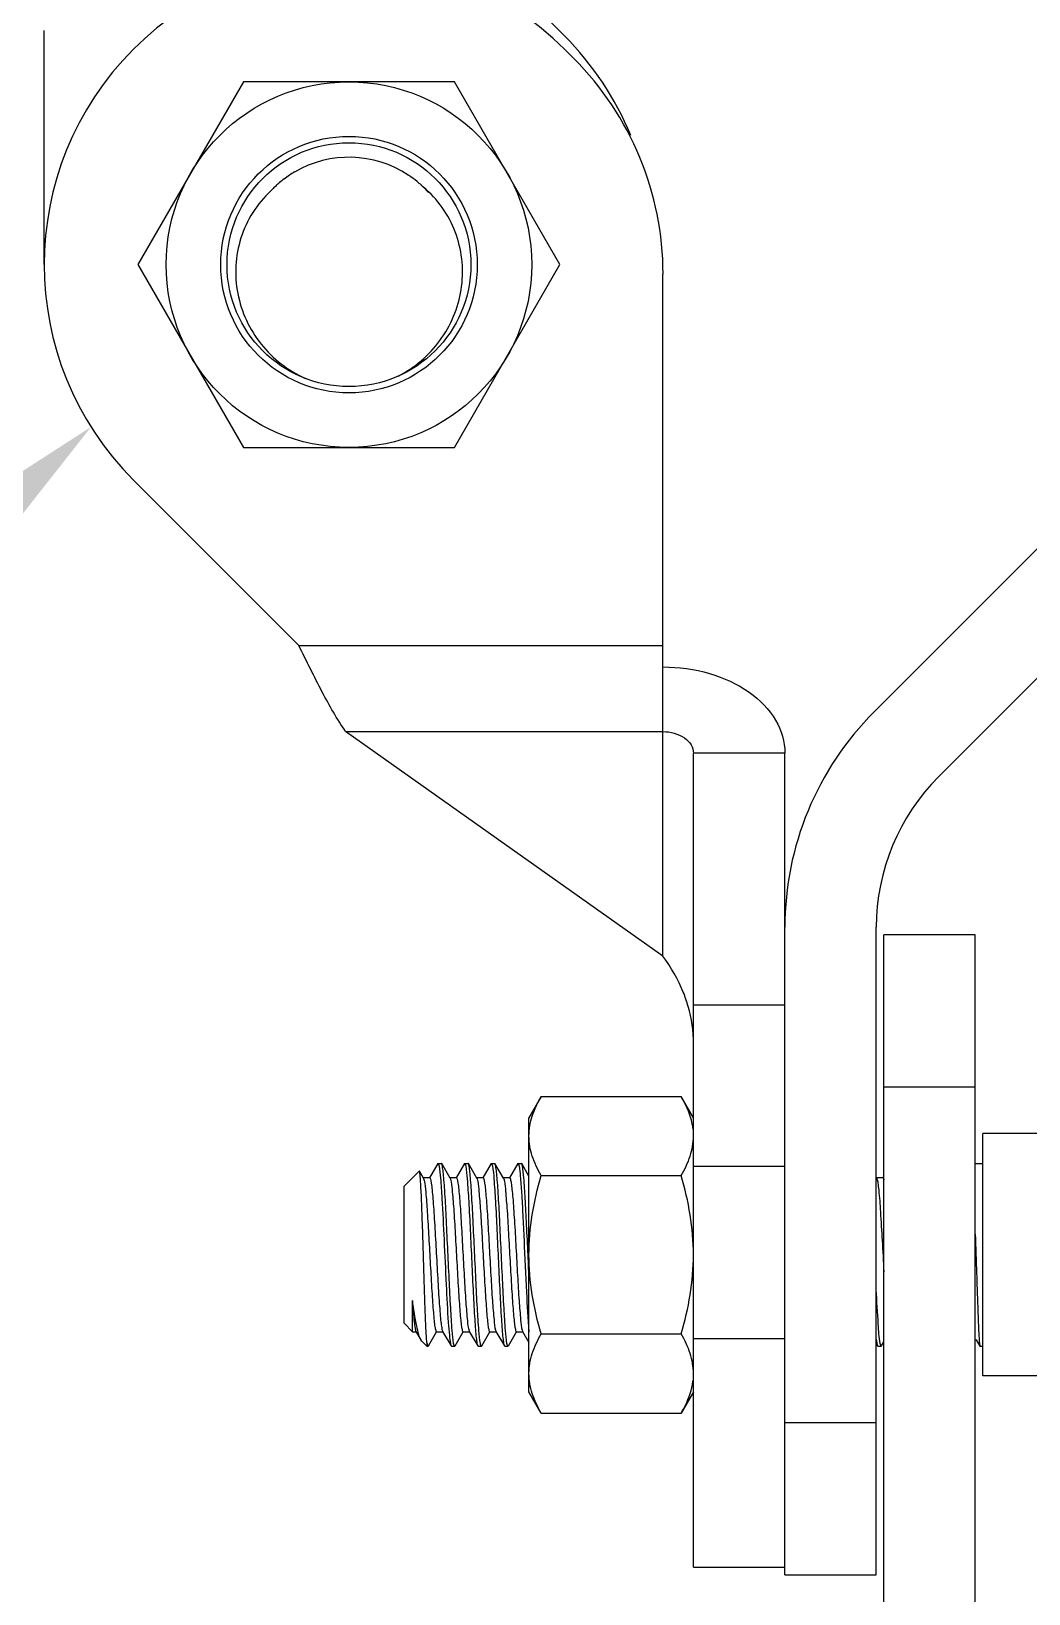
# Model space of a CAD drawing. Extents: x 4995099 to 5303443, y 4627657 to 4889583.
# Drawn here: x 5044196 to 5045170, y 4730290 to 4731816 of the extents above; entities that cross this region are included whole.
import ezdxf

# ---------------------------------------------------------------- set-up
doc = ezdxf.new("R2010")
doc.units = 0
doc.header["$LTSCALE"] = 1000
doc.header["$MEASUREMENT"] = 0
doc.layers.get('0').update_dxf_attribs({"color": 4, "linetype": 'CONTINUOUS'})

msp = doc.modelspace()

# ---------------------------------------------------------------- linework, layer by layer
at = {"linetype": 'Continuous'}
for p, q in [((5044245.5, 4732282.6), (5044716.7, 4731811.5)), ((5044208.5, 4731588), (5044208.5, 4731816.6)), ((5044716.7, 4731798.5), (5044725.9, 4731789.3)), ((5044403.1, 4731766.6), (5044300, 4731588)), ((5044609.3, 4731766.6), (5044403.1, 4731766.6)), ((5044712.4, 4731588), (5044609.3, 4731766.6)), ((5044578.3, 4731664.3), (5044578.2, 4731664.4)), ((5044580.7, 4731661.9), (5044580.8, 4731661.8)), ((5044300, 4731588), (5044403.1, 4731409.4)), ((5044609.3, 4731409.4), (5044712.4, 4731588)), ((5044813, 4730912.5), (5044813, 4731578.8)), ((5045354.2, 4731486), (5045019.3, 4731151.1)), ((5045082.4, 4731088), (5045417.3, 4731422.8)), ((5044403.1, 4731409.4), (5044609.3, 4731409.4)), ((5044457.3, 4731215.9), (5044295.7, 4731377.5)), ((5044457.3, 4731215.9), (5044813, 4731215.9)), ((5044503, 4731131.8), (5044813, 4731131.8)), ((5044813, 4730912.5), (5044503, 4731131.8)), ((5044932.1, 4731110.7), (5044842.8, 4731110.7)), ((5044842.8, 4730315.5), (5044842.8, 4731110.7)), ((5044932.1, 4730308.1), (5044932.1, 4731110.7)), ((5045021.4, 4730308.1), (5045021.4, 4730940.6)), ((5045118.1, 4730933.2), (5045028.8, 4730933.2)), ((5045028.8, 4729608.6), (5045028.8, 4730933.2)), ((5045118.1, 4729608.6), (5045118.1, 4730933.2)), ((5044932.1, 4730864.6), (5044842.8, 4730864.6)), ((5045118.1, 4730784.4), (5045028.8, 4730784.4)), ((5044694, 4730775.3), (5044682.1, 4730754.6)), ((5044694, 4730775.3), (5044830.8, 4730775.3)), ((5044842.8, 4730754.6), (5044830.8, 4730775.3)), ((5044682.1, 4730486.7), (5044682.1, 4730754.6)), ((5046747.8, 4730739), (5045125.6, 4730739)), ((5045125.6, 4730502.3), (5045125.6, 4730739)), ((5044560, 4730687.6), (5044574.8, 4730702.4)), ((5044575.1, 4730702.3), (5044574.8, 4730702.4)), ((5044579, 4730695.5), (5044575.1, 4730702.3)), ((5044592.9, 4730709.7), (5044584.9, 4730695.8)), ((5044592.9, 4730709.7), (5044593.3, 4730709.9)), ((5044593.3, 4730709.9), (5044596.5, 4730709.9)), ((5044593.3, 4730709.9), (5044596.5, 4730709.9)), ((5044596.9, 4730709.7), (5044596.5, 4730709.9)), ((5044605.1, 4730695.5), (5044596.9, 4730709.7)), ((5044619, 4730709.7), (5044611, 4730695.8)), ((5044619, 4730709.7), (5044619.3, 4730709.9)), ((5044619.3, 4730709.9), (5044622.6, 4730709.9)), ((5044619.3, 4730709.9), (5044622.6, 4730709.9)), ((5044622.9, 4730709.7), (5044622.6, 4730709.9)), ((5044631.1, 4730695.5), (5044622.9, 4730709.7)), ((5044645, 4730709.7), (5044637, 4730695.8)), ((5044645, 4730709.7), (5044645.4, 4730709.9)), ((5044645.4, 4730709.9), (5044648.6, 4730709.9)), ((5044645.4, 4730709.9), (5044648.6, 4730709.9)), ((5044648.9, 4730709.7), (5044648.6, 4730709.9)), ((5044657.2, 4730695.5), (5044648.9, 4730709.7)), ((5044671.1, 4730709.7), (5044663, 4730695.8)), ((5044671.1, 4730709.7), (5044671.4, 4730709.9)), ((5044671.4, 4730709.9), (5044674.7, 4730709.9)), ((5044671.4, 4730709.9), (5044674.7, 4730709.9)), ((5044675, 4730709.7), (5044674.7, 4730709.9)), ((5044682.1, 4730697.4), (5044675, 4730709.7)), ((5044932.1, 4730706.8), (5044842.8, 4730706.8)), ((5045118.1, 4730709.9), (5045125.6, 4730709.9)), ((5045118.1, 4730709.9), (5045125.6, 4730709.9)), ((5044560, 4730553.7), (5044560, 4730687.6)), ((5044585.1, 4730695.8), (5044578.6, 4730695.8)), ((5044611.2, 4730695.8), (5044604.7, 4730695.8)), ((5044637.2, 4730695.8), (5044630.7, 4730695.8)), ((5044663.2, 4730695.8), (5044657.2, 4730695.8)), ((5044657.2, 4730695.5), (5044657.4, 4730695)), ((5044694, 4730698), (5044830.8, 4730698)), ((5045021.8, 4730695.5), (5045021.4, 4730696.2)), ((5045027.9, 4730695.8), (5045021.4, 4730695.8)), ((5045028.8, 4730697.8), (5045027.7, 4730695.8)), ((5044682.1, 4730601.4), (5044681.2, 4730620.6)), ((5044568.2, 4730545.5), (5044568.2, 4730575.9)), ((5044560, 4730553.7), (5044568.2, 4730545.5)), ((5044568.2, 4730545.5), (5044572.1, 4730545.5)), ((5044571.7, 4730545.8), (5044576.5, 4730537.5)), ((5044577.4, 4730536.3), (5044576.5, 4730537.5)), ((5044577.4, 4730536.3), (5044582.4, 4730531.3)), ((5044582.4, 4730534.7), (5044582.4, 4730531.3)), ((5044583.8, 4730531.6), (5044591.8, 4730545.4)), ((5044591.7, 4730545.5), (5044598.1, 4730545.5)), ((5044597.6, 4730546.2), (5044597.7, 4730545.8)), ((5044597.7, 4730545.8), (5044606, 4730531.6)), ((5044609.9, 4730531.6), (5044617.9, 4730545.4)), ((5044617.7, 4730545.5), (5044624.2, 4730545.5)), ((5044623.8, 4730545.8), (5044632, 4730531.6)), ((5044635.9, 4730531.6), (5044643.9, 4730545.4)), ((5044643.8, 4730545.5), (5044650.2, 4730545.5)), ((5044649.8, 4730545.8), (5044658.1, 4730531.6)), ((5044662, 4730531.6), (5044669.9, 4730545.4)), ((5044669.8, 4730545.5), (5044676.3, 4730545.5)), ((5044675.9, 4730545.8), (5044682.1, 4730535.1)), ((5044694, 4730543.3), (5044830.8, 4730543.3)), ((5044842.8, 4730538.8), (5044932.1, 4730538.8)), ((5045021.4, 4730533.8), (5045022.7, 4730531.6)), ((5045026.6, 4730531.6), (5045028.8, 4730535.5)), ((5045118.1, 4730537.7), (5045119.2, 4730537.7)), ((5045118.9, 4730538), (5045119, 4730537.7)), ((5045119, 4730537.7), (5045122.7, 4730531.4)), ((5044582.4, 4730531.3), (5044583.5, 4730531.3)), ((5044583.4, 4730531.4), (5044583.5, 4730531.3)), ((5044583.5, 4730531.3), (5044583.8, 4730531.6)), ((5044606, 4730531.6), (5044606.3, 4730531.3)), ((5044606.3, 4730531.3), (5044609.5, 4730531.3)), ((5044606.3, 4730531.3), (5044609.5, 4730531.3)), ((5044609.9, 4730531.6), (5044609.5, 4730531.3)), ((5044632, 4730531.6), (5044632.3, 4730531.3)), ((5044632.3, 4730531.3), (5044635.6, 4730531.3)), ((5044632.3, 4730531.3), (5044635.6, 4730531.3)), ((5044635.9, 4730531.6), (5044635.6, 4730531.3)), ((5044658.1, 4730531.6), (5044658.4, 4730531.3)), ((5044658.4, 4730531.3), (5044661.6, 4730531.3)), ((5044658.4, 4730531.3), (5044661.6, 4730531.3)), ((5044662, 4730531.6), (5044661.6, 4730531.3)), ((5045022.7, 4730531.6), (5045023, 4730531.3)), ((5045023, 4730531.3), (5045026.3, 4730531.3)), ((5045023, 4730531.3), (5045026.3, 4730531.3)), ((5045026.6, 4730531.6), (5045026.3, 4730531.3)), ((5045122.7, 4730531.4), (5045122.8, 4730531.3)), ((5045122.8, 4730531.3), (5045125.6, 4730531.3)), ((5045122.8, 4730531.3), (5045125.6, 4730531.3)), ((5046747.8, 4730502.3), (5045125.6, 4730502.3)), ((5044694, 4730466), (5044682.1, 4730486.7)), ((5044842.8, 4730486.7), (5044830.8, 4730466)), ((5044694, 4730466), (5044830.8, 4730466)), ((5044932.1, 4730456.9), (5045021.4, 4730456.9)), ((5044842.8, 4730315.5), (5044932.1, 4730315.5)), ((5044932.1, 4730308.1), (5045021.4, 4730308.1))]:
    msp.add_line(p, q, dxfattribs=at)
for centre, radius in [((5044506.2, 4731588), 178.6), ((5044506.2, 4731588), 125.3), ((5044506.2, 4731588), 119.1), ((5045936.7, 4729608.6), 803.7)]:
    msp.add_circle(centre, radius, dxfattribs=at)
for centre, radius, start, end in [((5044506.2, 4731588), 297.7, 45, 225), ((5044506.2, 4731601), 297.7, 22.3697, 45), ((5044515.4, 4731578.8), 297.7, 0, 45), ((5044506.2, 4731588), 104.9, 56.4849, 120.4448), ((5044506.2, 4731588), 105, 120.4458, 123.6736), ((5044506.1, 4731588.1), 104.8, 133.7888, 136.6925), ((5044506, 4731588.2), 104.7, 134.2321, 136.6927), ((5044506.2, 4731588), 105, 133.5114, 134.2331), ((5044506.3, 4731587.9), 105.1, 132.695, 133.7897), ((5044506.3, 4731587.9), 105.1, 132.7034, 133.5114), ((5044506.3, 4731587.9), 105.1, 130.1579, 132.6951), ((5044506.1, 4731588.1), 104.9, 127.1454, 130.1582), ((5044506.2, 4731588), 104.9, 123.6736, 127.1434), ((5044506.3, 4731588.2), 104.7, 56.1033, 56.4834), ((5044506.1, 4731587.9), 105.1, 50.5966, 56.0995), ((5044506.2, 4731588), 105, 47.6072, 50.598), ((5044506.4, 4731588.3), 104.6, 46.6942, 47.6062), ((5044506.5, 4731588.4), 104.4, 46.3738, 46.694), ((5044511.9, 4731583.7), 104.4, 49.9949, 50.5079), ((5044506.4, 4731588.2), 104.7, 44.753, 46.3733), ((5044506.2, 4731588), 105, 43.7188, 44.6641), ((5044506, 4731587.9), 105.1, 42.1543, 43.7186), ((5044500, 4731584.3), 118.4, 297.3145, 298.9471), ((5045229.8, 4730940.6), 297.7, 135, 180), ((5045229.8, 4730940.6), 208.4, 135, 180), ((5044782.7, 4730736.5), 60.2, 6.6309, 7.4031), ((5044651.6, 4730692.8), 6.2, 18.4922, 20.4989), ((5044782.7, 4730504.8), 60.2, 352.5984, 353.3691)]:
    msp.add_arc(centre, radius, start, end, dxfattribs=at)
for points, knots in [([(5044557.3, 4731480.7), (5044573, 4731489.4), (5044600.7, 4731514.2), (5044617.4, 4731557.7), (5044617.5, 4731593.9), (5044611.1, 4731620.4), (5044598.2, 4731644.5), (5044585.9, 4731657.9), (5044579, 4731663.7)], [0, 0, 0, 0, 0.249273, 0.49841, 0.623846, 0.749245, 0.874621, 1, 1, 1, 1]), ([(5044429.8, 4731660), (5044423.1, 4731653.8), (5044411.3, 4731639.5), (5044399.6, 4731614.4), (5044394.6, 4731587.1), (5044397.1, 4731550.5), (5044416.9, 4731507.5), (5044446.9, 4731484.4), (5044463.5, 4731476.9)], [0, 0, 0, 0, 0.125414, 0.250833, 0.376265, 0.501706, 0.750785, 1, 1, 1, 1]), ([(5044503, 4731131.8), (5044494.5, 4731144.1), (5044478.8, 4731172), (5044464.8, 4731200.7), (5044457.3, 4731215.9)], [0, 0, 0, 0, 0.468219, 1, 1, 1, 1]), ([(5044813, 4731194.9), (5044828.4, 4731194.9), (5044858.1, 4731190.9), (5044897.1, 4731173.3), (5044924.9, 4731145.8), (5044932.1, 4731121.9), (5044932.1, 4731110.7)], [0, 0, 0, 0, 0.287969, 0.555344, 0.790533, 1, 1, 1, 1]), ([(5044813, 4731131.8), (5044820.4, 4731131.8), (5044831.3, 4731129), (5044841, 4731119.5), (5044842.8, 4731113.5), (5044842.8, 4731110.7)], [0, 0, 0, 0, 0.552514, 0.789178, 1, 1, 1, 1]), ([(5044837.6, 4730863.3), (5044836.3, 4730868), (5044830.3, 4730885.4), (5044821, 4730901.6), (5044813, 4730912.5)], [0, 0, 0, 0, 0.265236, 1, 1, 1, 1]), ([(5044682.1, 4730736.6), (5044682.1, 4730743.2), (5044684.5, 4730756.9), (5044690.5, 4730769.2), (5044694, 4730775.3)], [0, 0, 0, 0, 0.485069, 1, 1, 1, 1]), ([(5044842.3, 4730744.2), (5044842, 4730746.9), (5044839.8, 4730757.8), (5044835.1, 4730768), (5044830.8, 4730775.3)], [0, 0, 0, 0, 0.241319, 1, 1, 1, 1]), ([(5044694, 4730698), (5044690.5, 4730704), (5044684.5, 4730716.4), (5044682.1, 4730730), (5044682.1, 4730736.6)], [0, 0, 0, 0, 0.514931, 1, 1, 1, 1]), ([(5044830.8, 4730698), (5044834.4, 4730704), (5044840.3, 4730716.4), (5044842.8, 4730730), (5044842.8, 4730736.6)], [0, 0, 0, 0, 0.514931, 1, 1, 1, 1]), ([(5044582.4, 4730534.7), (5044581.9, 4730539.2), (5044581.3, 4730550.9), (5044580.5, 4730571.5), (5044579.7, 4730597.5), (5044578.8, 4730625.9), (5044578.1, 4730649.5), (5044577.4, 4730667), (5044577, 4730678.2), (5044576.5, 4730687.5), (5044576.1, 4730694.6), (5044575.6, 4730699.3), (5044575.4, 4730701.7), (5044575.1, 4730702.3)], [0, 0, 0, 0, 0.080635, 0.208535, 0.369665, 0.54562, 0.71572, 0.792041, 0.859282, 0.915304, 0.958292, 0.98682, 1, 1, 1, 1]), ([(5044593.3, 4730709.9), (5044593.4, 4730709.9), (5044593.5, 4730709.8), (5044593.6, 4730709.6), (5044593.7, 4730709.5)], [0, 0, 0, 0, 0.372399, 1, 1, 1, 1]), ([(5044593.7, 4730709.5), (5044593.7, 4730709.4), (5044594, 4730708.7), (5044594.2, 4730707.9), (5044594.3, 4730707.3)], [0, 0, 0, 0, 0.179791, 1, 1, 1, 1]), ([(5044594.3, 4730707.3), (5044595, 4730703.5), (5044595.9, 4730692.9), (5044597.5, 4730668.9), (5044599.2, 4730634.1), (5044601, 4730593.7), (5044602.6, 4730562.5), (5044604.1, 4730543.4), (5044604.8, 4730536.5), (5044605.3, 4730533.9)], [0, 0, 0, 0, 0.068037, 0.183112, 0.415613, 0.66855, 0.880458, 0.954194, 1, 1, 1, 1]), ([(5044608.5, 4730534), (5044607.7, 4730538.2), (5044606.8, 4730549.7), (5044605.4, 4730570.6), (5044604.1, 4730597.7), (5044602.7, 4730627.6), (5044601.3, 4730656.6), (5044600.2, 4730678.6), (5044599.1, 4730693.1), (5044598.5, 4730700.9), (5044597.7, 4730706.1), (5044597.3, 4730708.9), (5044596.9, 4730709.7)], [0, 0, 0, 0, 0.072759, 0.196861, 0.35726, 0.534299, 0.706283, 0.852147, 0.909525, 0.954085, 0.984493, 1, 1, 1, 1]), ([(5044619.3, 4730709.9), (5044619.4, 4730709.9), (5044619.6, 4730709.8), (5044619.7, 4730709.6), (5044619.7, 4730709.5)], [0, 0, 0, 0, 0.371131, 1, 1, 1, 1]), ([(5044619.7, 4730709.5), (5044619.8, 4730709.4), (5044620, 4730708.7), (5044620.2, 4730708), (5044620.3, 4730707.4)], [0, 0, 0, 0, 0.181022, 1, 1, 1, 1]), ([(5044620.3, 4730707.4), (5044621.1, 4730703.2), (5044622, 4730691.7), (5044623.4, 4730670.8), (5044624.8, 4730643.7), (5044626.1, 4730613.8), (5044627.5, 4730584.7), (5044628.7, 4730562.7), (5044629.7, 4730548.2), (5044630.4, 4730540.4), (5044631.1, 4730535.2), (5044631.5, 4730532.4), (5044632, 4730531.6)], [0, 0, 0, 0, 0.072485, 0.196435, 0.356785, 0.533878, 0.705995, 0.851999, 0.909433, 0.95404, 0.984479, 1, 1, 1, 1]), ([(5044634.6, 4730533.9), (5044633.8, 4730538.1), (5044632.9, 4730549.6), (5044631.5, 4730570.5), (5044630.2, 4730597.6), (5044628.8, 4730627.5), (5044627.4, 4730656.6), (5044626.2, 4730678.6), (5044625.2, 4730693.1), (5044624.5, 4730700.9), (5044623.8, 4730706.1), (5044623.4, 4730708.9), (5044622.9, 4730709.7)], [0, 0, 0, 0, 0.072462, 0.196401, 0.356774, 0.53388, 0.706003, 0.852015, 0.909448, 0.954048, 0.984481, 1, 1, 1, 1]), ([(5044645.4, 4730709.9), (5044645.4, 4730709.9), (5044645.6, 4730709.8), (5044645.7, 4730709.6), (5044645.8, 4730709.5)], [0, 0, 0, 0, 0.37008, 1, 1, 1, 1]), ([(5044645.8, 4730709.5), (5044645.8, 4730709.3), (5044646.1, 4730708.7), (5044646.2, 4730708), (5044646.4, 4730707.4)], [0, 0, 0, 0, 0.182058, 1, 1, 1, 1]), ([(5044646.4, 4730707.4), (5044647.2, 4730703.2), (5044648.1, 4730691.7), (5044649.5, 4730670.8), (5044650.8, 4730643.7), (5044652.2, 4730613.8), (5044653.6, 4730584.8), (5044654.7, 4730562.7), (5044655.8, 4730548.2), (5044656.4, 4730540.4), (5044657.2, 4730535.2), (5044657.6, 4730532.4), (5044658.1, 4730531.6)], [0, 0, 0, 0, 0.072304, 0.196155, 0.356504, 0.533641, 0.705839, 0.85193, 0.909395, 0.95402, 0.984473, 1, 1, 1, 1]), ([(5044660.6, 4730533.9), (5044659.8, 4730538.1), (5044658.9, 4730549.6), (5044657.5, 4730570.5), (5044656.2, 4730597.6), (5044654.8, 4730627.5), (5044653.4, 4730656.6), (5044652.3, 4730678.6), (5044651.2, 4730693.1), (5044650.6, 4730700.9), (5044649.8, 4730706.1), (5044649.4, 4730708.9), (5044648.9, 4730709.7)], [0, 0, 0, 0, 0.072435, 0.196357, 0.3567, 0.533804, 0.705944, 0.851972, 0.909417, 0.954032, 0.984477, 1, 1, 1, 1]), ([(5044671.4, 4730709.9), (5044671.5, 4730709.9), (5044671.7, 4730709.8), (5044671.8, 4730709.6), (5044671.8, 4730709.5)], [0, 0, 0, 0, 0.372863, 1, 1, 1, 1]), ([(5044671.8, 4730709.5), (5044671.9, 4730709.4), (5044672.1, 4730708.7), (5044672.3, 4730707.9), (5044672.4, 4730707.3)], [0, 0, 0, 0, 0.179341, 1, 1, 1, 1]), ([(5044672.4, 4730707.3), (5044673, 4730704.1), (5044673.8, 4730695.4), (5044675, 4730679.5), (5044676.1, 4730658.7), (5044677.7, 4730626.4), (5044679.4, 4730588.2), (5044681, 4730558.3), (5044682.1, 4730545.4)], [0, 0, 0, 0, 0.060989, 0.1617, 0.293789, 0.446195, 0.760045, 1, 1, 1, 1]), ([(5044675.7, 4730707.4), (5044675.6, 4730707.7), (5044675.4, 4730708.4), (5044675.3, 4730709.2), (5044675, 4730709.7)], [0, 0, 0, 0, 0.335285, 1, 1, 1, 1]), ([(5044681.2, 4730620.6), (5044680.7, 4730630.3), (5044679.9, 4730648.7), (5044678.6, 4730673.8), (5044677.3, 4730693), (5044676.4, 4730703.6), (5044675.7, 4730707.4)], [0, 0, 0, 0, 0.336027, 0.635258, 0.864886, 1, 1, 1, 1]), ([(5044579, 4730695.5), (5044579.1, 4730695.4), (5044579.4, 4730694.7), (5044579.6, 4730693.9), (5044579.7, 4730693.3)], [0, 0, 0, 0, 0.173094, 1, 1, 1, 1]), ([(5044579.7, 4730693.3), (5044580.5, 4730689.5), (5044581.5, 4730679.2), (5044582.9, 4730660.8), (5044584.2, 4730637.1), (5044585.7, 4730611.4), (5044586.9, 4730590), (5044587.9, 4730574.5), (5044588.6, 4730564.7), (5044589.3, 4730557), (5044590, 4730550.8), (5044590.7, 4730547.8), (5044591.2, 4730545.5), (5044591.7, 4730545.5)], [0, 0, 0, 0, 0.077798, 0.208235, 0.374801, 0.5562, 0.729214, 0.805537, 0.87171, 0.925623, 0.965576, 0.990391, 1, 1, 1, 1]), ([(5044585.1, 4730695.8), (5044585.6, 4730695.8), (5044586.1, 4730693.3), (5044586.9, 4730690), (5044587.5, 4730683.3), (5044588.3, 4730674.9), (5044589.1, 4730664.4), (5044590.1, 4730647.8), (5044591.4, 4730625.4), (5044592.8, 4730598.8), (5044594.1, 4730577.9), (5044595.2, 4730563.7), (5044595.9, 4730555.8), (5044596.6, 4730550.2), (5044597.2, 4730547.2), (5044597.6, 4730546.2)], [0, 0, 0, 0, 0.010217, 0.036837, 0.079637, 0.137238, 0.207661, 0.288445, 0.469496, 0.655187, 0.819656, 0.886575, 0.940042, 0.978239, 1, 1, 1, 1]), ([(5044605.5, 4730694.5), (5044606.4, 4730691.2), (5044607.2, 4730681.5), (5044608.8, 4730663.7), (5044610.1, 4730640.1), (5044611.6, 4730613.8), (5044612.8, 4730591.9), (5044613.8, 4730575.8), (5044614.6, 4730565.6), (5044615.3, 4730557.5), (5044616, 4730551.1), (5044616.7, 4730547.9), (5044617.2, 4730545.5), (5044617.7, 4730545.5)], [0, 0, 0, 0, 0.068121, 0.193192, 0.358672, 0.542411, 0.719756, 0.798471, 0.866922, 0.922814, 0.96429, 0.990066, 1, 1, 1, 1]), ([(5044611.2, 4730695.8), (5044611.7, 4730695.8), (5044612.2, 4730693.3), (5044612.9, 4730690.1), (5044613.6, 4730683.6), (5044614.3, 4730675.3), (5044615.1, 4730665), (5044616.1, 4730648.7), (5044617.3, 4730626.5), (5044618.8, 4730600.1), (5044620.1, 4730576.5), (5044621.7, 4730559), (5044622.5, 4730549.5), (5044623.5, 4730546.5)], [0, 0, 0, 0, 0.010066, 0.036229, 0.078308, 0.134982, 0.204339, 0.284002, 0.463049, 0.647693, 0.812725, 0.935658, 1, 1, 1, 1]), ([(5044631.1, 4730695.5), (5044631.2, 4730695.4), (5044631.3, 4730695.1), (5044631.4, 4730694.8), (5044631.5, 4730694.7)], [0, 0, 0, 0, 0.437616, 1, 1, 1, 1]), ([(5044631.5, 4730694.7), (5044632.5, 4730691.5), (5044633.2, 4730682), (5044634.8, 4730664.4), (5044636.1, 4730640.7), (5044637.6, 4730614.4), (5044638.8, 4730592.3), (5044639.9, 4730576.1), (5044640.6, 4730565.8), (5044641.4, 4730557.6), (5044642, 4730551.1), (5044642.7, 4730547.9), (5044643.3, 4730545.5), (5044643.8, 4730545.5)], [0, 0, 0, 0, 0.065945, 0.18979, 0.355015, 0.539274, 0.717597, 0.796856, 0.865828, 0.922169, 0.96399, 0.989989, 1, 1, 1, 1]), ([(5044637.2, 4730695.8), (5044637.7, 4730695.8), (5044638.2, 4730693.4), (5044638.9, 4730690.2), (5044639.6, 4730683.8), (5044640.3, 4730675.7), (5044641.1, 4730665.5), (5044642.1, 4730649.4), (5044643.3, 4730627.5), (5044644.8, 4730601.3), (5044646.1, 4730577.6), (5044647.7, 4730559.9), (5044648.5, 4730550.1), (5044649.4, 4730546.9)], [0, 0, 0, 0, 0.009925, 0.035675, 0.077105, 0.132941, 0.201328, 0.279974, 0.457194, 0.640866, 0.806379, 0.931604, 1, 1, 1, 1]), ([(5044657.5, 4730694.8), (5044658.5, 4730691.7), (5044659.2, 4730682.2), (5044660.8, 4730664.8), (5044662.1, 4730641.1), (5044663.6, 4730614.7), (5044664.8, 4730592.6), (5044665.9, 4730576.2), (5044666.6, 4730565.9), (5044667.4, 4730557.7), (5044668.1, 4730551.2), (5044668.8, 4730548), (5044669.3, 4730545.5), (5044669.8, 4730545.5)], [0, 0, 0, 0, 0.064566, 0.18762, 0.35268, 0.537272, 0.716218, 0.795829, 0.86513, 0.921755, 0.963804, 0.989947, 1, 1, 1, 1]), ([(5044663.2, 4730695.8), (5044663.7, 4730695.8), (5044664.2, 4730693.4), (5044664.9, 4730690.2), (5044665.6, 4730683.8), (5044666.4, 4730675.7), (5044667.1, 4730665.5), (5044668.2, 4730649.4), (5044669.4, 4730627.5), (5044670.8, 4730601.3), (5044672.2, 4730577.6), (5044673.7, 4730559.8), (5044674.5, 4730550.1), (5044675.5, 4730546.9)], [0, 0, 0, 0, 0.009925, 0.03569, 0.077147, 0.133004, 0.201419, 0.280102, 0.457378, 0.641081, 0.806581, 0.931726, 1, 1, 1, 1]), ([(5044682.1, 4730620.6), (5044682.1, 4730633.7), (5044684.4, 4730659.9), (5044690.4, 4730685.4), (5044694, 4730698)], [0, 0, 0, 0, 0.499896, 1, 1, 1, 1]), ([(5044842.8, 4730620.6), (5044842.8, 4730633.7), (5044840.5, 4730659.9), (5044834.5, 4730685.4), (5044830.8, 4730698)], [0, 0, 0, 0, 0.499896, 1, 1, 1, 1]), ([(5045021.8, 4730695.5), (5045021.9, 4730695.4), (5045022, 4730695.2), (5045022, 4730694.9), (5045022.1, 4730694.8)], [0, 0, 0, 0, 0.445943, 1, 1, 1, 1]), ([(5045022.1, 4730694.8), (5045022.5, 4730693.5), (5045023.1, 4730689.9), (5045024.4, 4730679.2), (5045025.6, 4730660.4), (5045027.2, 4730633.8), (5045028.3, 4730614.2), (5045028.8, 4730604.1)], [0, 0, 0, 0, 0.044729, 0.121018, 0.355323, 0.665189, 1, 1, 1, 1]), ([(5045027.9, 4730695.8), (5045028.1, 4730695.8), (5045028.6, 4730694.9), (5045028.7, 4730694.3), (5045028.8, 4730693.8)], [0, 0, 0, 0, 0.304899, 1, 1, 1, 1]), ([(5045118.1, 4730640.8), (5045118.6, 4730627.8), (5045119.2, 4730608.7), (5045120, 4730583.9), (5045120.6, 4730567.4), (5045121.1, 4730553.4), (5045121.6, 4730542.7), (5045122, 4730536), (5045122.4, 4730532.7), (5045122.5, 4730531.7), (5045122.7, 4730531.4)], [0, 0, 0, 0, 0.355695, 0.525486, 0.678867, 0.808456, 0.908046, 0.972875, 0.991235, 1, 1, 1, 1]), ([(5044694, 4730543.3), (5044690.4, 4730555.9), (5044684.4, 4730581.4), (5044682.1, 4730607.6), (5044682.1, 4730620.6)], [0, 0, 0, 0, 0.500104, 1, 1, 1, 1]), ([(5044830.8, 4730543.3), (5044834.5, 4730555.9), (5044840.5, 4730581.4), (5044842.8, 4730607.6), (5044842.8, 4730620.6)], [0, 0, 0, 0, 0.500104, 1, 1, 1, 1]), ([(5045025.3, 4730533.9), (5045024.1, 4730540.1), (5045023.1, 4730557.7), (5045022, 4730575.1), (5045021.4, 4730586.2)], [0, 0, 0, 0, 0.361968, 1, 1, 1, 1]), ([(5044576.5, 4730537.5), (5044575.6, 4730539.1), (5044574.1, 4730543.6), (5044571.1, 4730556.3), (5044569.5, 4730567.5), (5044568.2, 4730575.9)], [0, 0, 0, 0, 0.138777, 0.35633, 1, 1, 1, 1]), ([(5044568.2, 4730575.9), (5044568.5, 4730572), (5044569, 4730565.1), (5044569.8, 4730556.1), (5044570.7, 4730550), (5044571.1, 4730546.8), (5044571.7, 4730545.8)], [0, 0, 0, 0, 0.382824, 0.684922, 0.89313, 1, 1, 1, 1]), ([(5044582.4, 4730534.7), (5044582.5, 4730534), (5044582.7, 4730532.9), (5044583.1, 4730531.6), (5044583.4, 4730531.4)], [0, 0, 0, 0, 0.675862, 1, 1, 1, 1]), ([(5044605.3, 4730533.9), (5044605.4, 4730533.6), (5044605.5, 4730532.9), (5044605.7, 4730532.1), (5044606, 4730531.6)], [0, 0, 0, 0, 0.335295, 1, 1, 1, 1]), ([(5044609.1, 4730531.8), (5044609.1, 4730531.9), (5044608.8, 4730532.6), (5044608.7, 4730533.4), (5044608.5, 4730534)], [0, 0, 0, 0, 0.179414, 1, 1, 1, 1]), ([(5044623.5, 4730546.5), (5044623.5, 4730546.4), (5044623.6, 4730546.1), (5044623.7, 4730545.9), (5044623.8, 4730545.8)], [0, 0, 0, 0, 0.555455, 1, 1, 1, 1]), ([(5044635.2, 4730531.8), (5044635.1, 4730531.9), (5044634.9, 4730532.6), (5044634.7, 4730533.3), (5044634.6, 4730533.9)], [0, 0, 0, 0, 0.181112, 1, 1, 1, 1]), ([(5044661.2, 4730531.8), (5044661.2, 4730531.9), (5044660.9, 4730532.6), (5044660.8, 4730533.3), (5044660.6, 4730533.9)], [0, 0, 0, 0, 0.181321, 1, 1, 1, 1]), ([(5044682.1, 4730504.7), (5044682.1, 4730511.3), (5044684.5, 4730524.9), (5044690.5, 4730537.3), (5044694, 4730543.3)], [0, 0, 0, 0, 0.485069, 1, 1, 1, 1]), ([(5044842.8, 4730504.7), (5044842.8, 4730511.3), (5044840.3, 4730524.9), (5044834.4, 4730537.3), (5044830.8, 4730543.3)], [0, 0, 0, 0, 0.485069, 1, 1, 1, 1]), ([(5045021.4, 4730538), (5045021.6, 4730536.6), (5045021.9, 4730534.5), (5045022.3, 4730532.3), (5045022.7, 4730531.6)], [0, 0, 0, 0, 0.654938, 1, 1, 1, 1]), ([(5045025.8, 4730531.8), (5045025.8, 4730531.9), (5045025.5, 4730532.6), (5045025.4, 4730533.3), (5045025.3, 4730533.9)], [0, 0, 0, 0, 0.180675, 1, 1, 1, 1]), ([(5044609.5, 4730531.3), (5044609.5, 4730531.3), (5044609.3, 4730531.5), (5044609.2, 4730531.7), (5044609.1, 4730531.8)], [0, 0, 0, 0, 0.372787, 1, 1, 1, 1]), ([(5044635.6, 4730531.3), (5044635.5, 4730531.3), (5044635.3, 4730531.5), (5044635.2, 4730531.7), (5044635.2, 4730531.8)], [0, 0, 0, 0, 0.371042, 1, 1, 1, 1]), ([(5044661.6, 4730531.3), (5044661.6, 4730531.3), (5044661.4, 4730531.5), (5044661.3, 4730531.7), (5044661.2, 4730531.8)], [0, 0, 0, 0, 0.370825, 1, 1, 1, 1]), ([(5045026.3, 4730531.3), (5045026.2, 4730531.3), (5045026, 4730531.5), (5045025.9, 4730531.7), (5045025.8, 4730531.8)], [0, 0, 0, 0, 0.371489, 1, 1, 1, 1]), ([(5044694, 4730466), (5044690.5, 4730472.1), (5044684.5, 4730484.4), (5044682.1, 4730498.1), (5044682.1, 4730504.7)], [0, 0, 0, 0, 0.514931, 1, 1, 1, 1]), ([(5044830.8, 4730466), (5044832.3, 4730468.5), (5044837.5, 4730478.3), (5044841.3, 4730489), (5044842.3, 4730497.1)], [0, 0, 0, 0, 0.26074, 1, 1, 1, 1])]:
    msp.add_open_spline(points, degree=3, knots=knots, dxfattribs=at)
for points in [[(5044842.8, 4730826.8), (5044842.8, 4730839.1), (5044841, 4730851.5), (5044837.6, 4730863.3)], [(5044605.1, 4730695.5), (5044605.3, 4730695.2), (5044605.4, 4730694.8), (5044605.5, 4730694.5)], [(5044649.4, 4730546.9), (5044649.5, 4730546.5), (5044649.6, 4730546.1), (5044649.8, 4730545.8)], [(5044675.5, 4730546.9), (5044675.6, 4730546.5), (5044675.7, 4730546.1), (5044675.9, 4730545.8)]]:
    msp.add_open_spline(points, degree=3, dxfattribs=at)
msp.add_solid([(5044084, 4731319.4), (5044254.3, 4731429.5), (5044128.9, 4731270.1)])

doc.saveas('drawing.dxf')
